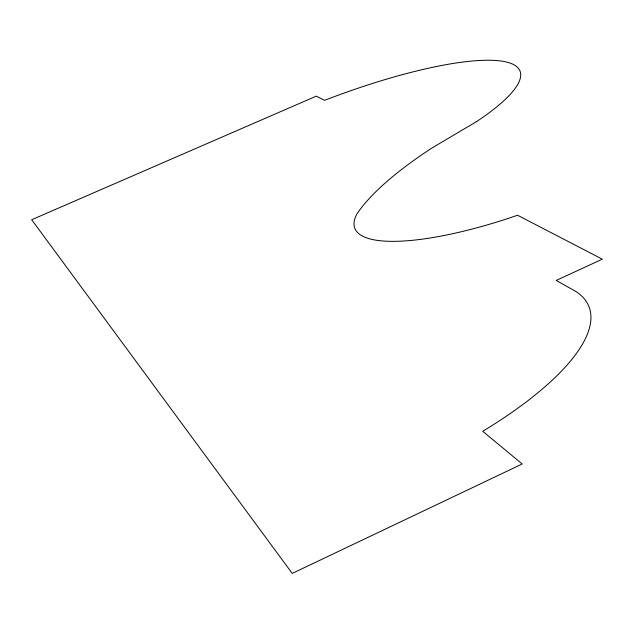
<?xml version="1.0" encoding="UTF-8"?>
<svg xmlns="http://www.w3.org/2000/svg" width="634" height="634" viewBox="0 0 634 634"><rect width="100%" height="100%" fill="white"/><g stroke="black" fill="none" stroke-linecap="round" stroke-linejoin="round"><path stroke-width="0.95" d="M476.728 121.506L431.857 148.055A360.358 95.797 -19.1 0 0 357.061 213.698A171.465 44.546 -20.3 0 0 517.574 215.251L602.3 259.187L556.232 280.41L575.648 291.339A259.56 84.417 -22.1 0 1 482.712 431.286L522.202 463.977L292.234 573.413L31.7 219.736L316.263 96.154L324.656 100.299A196.16 43.809 -21.3 0 1 501.106 61.038A196.16 43.809 -21.3 0 1 476.728 121.506"/></g></svg>
